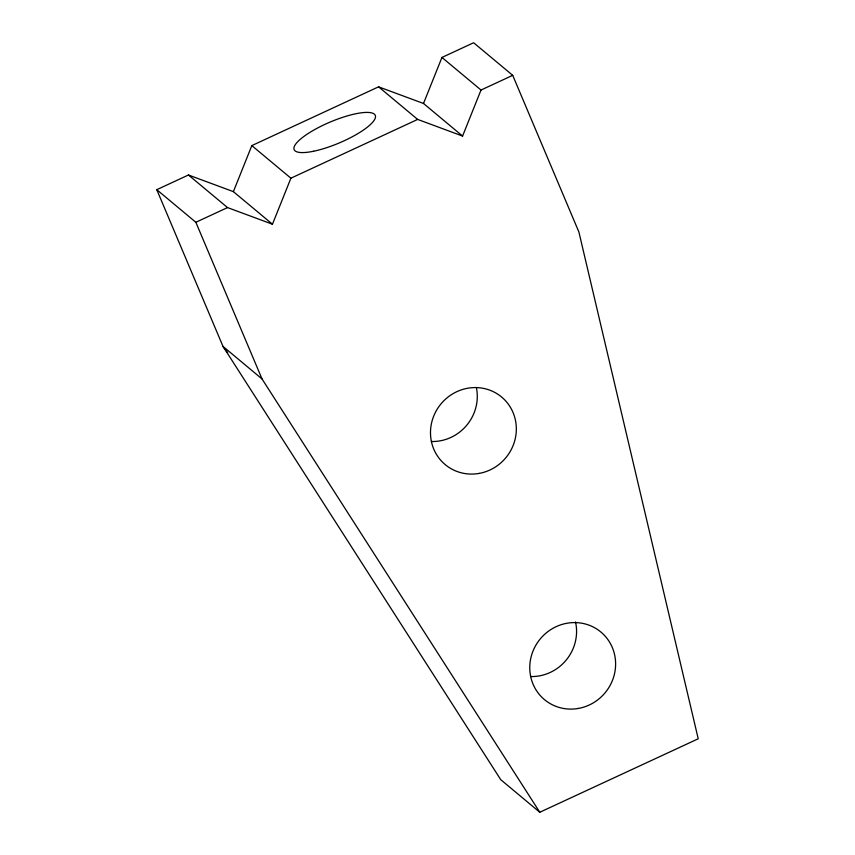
<?xml version="1.0" encoding="UTF-8"?>
<svg xmlns="http://www.w3.org/2000/svg" width="855" height="855" viewBox="0 0 855 855"><rect width="100%" height="100%" fill="white"/><g stroke="black" fill="none" stroke-linecap="round" stroke-linejoin="round"><path stroke-width="1.28" d="M233.383 191.638L251.83 145.607L378.583 86.836L423.503 103.476L462.576 136.063L481.023 90.032L512.711 75.336L578.899 232.015L698.225 738.784L539.794 812.25L500.763 779.696L222.995 346.403L156.775 189.682L188.453 174.997L233.383 191.638L272.456 224.224L290.903 178.193L417.657 119.422L462.576 136.063M423.503 103.476L441.95 57.445L473.638 42.75L512.711 75.336M156.775 189.682L195.848 222.279L227.537 207.583L272.456 224.224M441.95 57.445L481.023 90.032M378.583 86.836L417.657 119.422M251.83 145.607L290.903 178.193M188.453 174.997L227.537 207.583M539.794 812.25L262.025 378.947L222.995 346.403L227.761 352.837M195.848 222.279L262.025 378.947M476.502 388.213A44.022 42.151 -50.2 0 1 431.358 441.511M575.533 622.013A44.022 42.151 -50.2 0 1 530.656 676.54M479.142 473.413A44.022 42.151 -50.2 0 0 507.389 402.951A44.022 42.151 -50.2 0 0 433.699 416.118A44.022 42.151 -50.2 0 0 479.142 473.413M578.418 708.432A44.022 42.151 -50.2 0 0 606.665 637.958A44.022 42.151 -50.2 0 0 532.975 651.136A44.022 42.151 -50.2 0 0 578.418 708.432M313.614 151.239A44.022 11.393 -22.9 0 0 375.505 116.857A44.022 11.393 -22.9 0 0 315.046 129.383A44.022 11.393 -22.9 0 0 313.614 151.239"/></g></svg>
